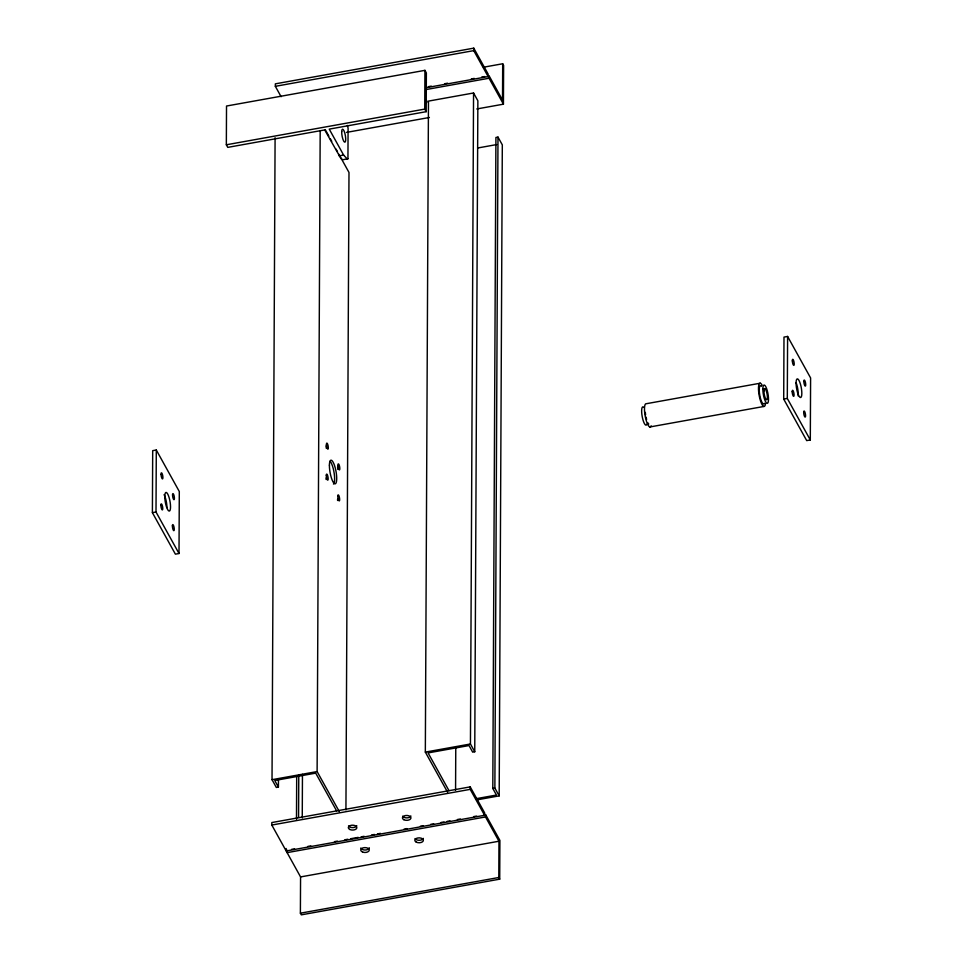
<?xml version="1.0" encoding="UTF-8"?>
<svg xmlns="http://www.w3.org/2000/svg" width="963" height="963" viewBox="0 0 963 963"><rect width="100%" height="100%" fill="white"/><g stroke="black" fill="none" stroke-linecap="round" stroke-linejoin="round"><path stroke-width="1.44" d="M152.395 512.653L152.696 450.66L156.295 450.01L179.299 491.515L179.01 553.508L175.398 554.158L152.395 512.653L156.006 512.003L179.01 553.508M156.006 512.003L156.295 450.01M347.944 158.763L342.708 159.762L340.962 158.57L324.724 129.933L227.774 147.375L226.341 144.787L226.522 106.026L424.936 70.347L426.368 72.935L426.188 111.684L329.238 129.126L343.61 155.067L347.222 158.955L347.944 158.763L348.088 128.175L347.378 125.395M271.807 825.038L271.819 822.558L470.221 786.879L484.606 812.808L484.594 815.288L286.18 850.979L271.807 825.038L470.209 789.359L484.594 815.288M278.451 779.573L278.415 787.084L276.333 787.457L272.023 779.681L275.093 137.709M281.1 96.697L275.346 86.321L275.358 83.841L473.772 48.15L488.145 74.091L488.133 76.571L425.947 87.753M286.18 850.979L286.192 848.499M499.713 879.159L498.798 877.498L498.966 841.229L485.508 816.949L485.521 814.469L499.905 840.41L499.713 879.159L301.311 914.85L300.384 913.189L300.564 876.92L287.106 852.64L287.118 850.16M296.484 819.26L296.7 775.66M298.566 817.382L298.771 775.287M302.25 817.96L302.454 774.36M339.397 811.773L317.116 771.568L320.185 131.1M345.934 809.919L348.991 172.449L338.928 154.297M426.188 111.684L424.743 109.096L424.936 70.347M447.626 792.308L425.333 752.103L428.463 101.103L473.555 92.99L477.865 100.778L474.747 751.766L472.677 752.139L469.017 745.555L428.078 752.922L449.011 790.695M455.571 790.382L455.764 748.287M470.209 789.359L470.221 786.879M474.747 751.766L470.438 743.99L473.555 92.99M488.133 76.571L473.76 50.63L473.772 48.15M476.781 108.963L503.432 104.173L489.048 78.232L489.06 75.752L502.517 100.032L502.698 63.763L483.45 67.217M475.975 798.724L496.451 795.041L492.803 788.456L495.921 137.468L497.991 137.095L502.313 144.871L499.183 795.871L477.371 799.796M499.183 795.871L494.874 788.083L497.991 137.095M503.432 104.173L503.613 65.424L502.698 63.763M783.701 399.103L783.99 337.098L787.602 336.448L810.605 377.953L810.304 439.959L806.705 440.609L783.701 399.103L787.301 398.453L810.304 439.959M787.301 398.453L787.602 336.448M275.346 86.321L473.76 50.63M428.354 86.67L431.316 86.14M444.641 83.745L447.602 83.203M471.292 78.942L474.253 78.412M481.656 77.076L484.618 76.546M426.862 89.415L489.048 78.232M226.341 144.787L424.743 109.096M346.475 132.4L429.402 117.486M339.108 155.874L343.61 155.067M477.636 148.001L496.643 144.582M760.313 383.202L646.317 403.714A11.833 2.973 79.8 0 0 645.499 417.605A11.833 2.973 79.8 0 0 651.169 425.802M649.832 426.97L763.828 406.47M272.023 779.681L317.116 771.568M425.333 752.103L470.438 743.99M492.803 788.456L494.874 788.083M291.56 849.366L294.522 848.824M307.847 846.429L310.808 845.899M334.498 841.638L337.459 841.108M344.862 839.772L347.824 839.242M350.785 838.713L358.188 837.377M361.149 836.847L364.11 836.317M371.513 834.981L374.475 834.452M377.436 833.91L380.397 833.38M404.087 829.119L407.048 828.589M420.374 826.194L423.335 825.664M430.738 824.328L433.699 823.798M441.102 822.462L444.063 821.933M447.025 821.403L449.986 820.861M457.389 819.537L460.35 818.995M473.676 816.6L476.637 816.07M287.106 852.64L485.508 816.949M300.564 876.92L498.966 841.229M300.384 913.189L498.798 877.498M325.265 129.656L328.865 136.132M330.297 138.732L331.741 141.32M336.051 149.109L337.483 151.697M336.641 810.906L315.708 773.133L274.756 780.499L278.415 787.084M426.236 100.272A4.261 2.444 0.3 0 1 426.44 102.716M423.287 838.364A4.261 2.444 0.3 0 1 419.326 840.266A4.261 2.444 0.3 0 1 415.065 838.556M369.262 847.753A4.261 2.444 0.3 0 1 365.266 850.004A4.261 2.444 0.3 0 1 360.836 848.006M356.767 825.664A4.261 2.444 0.3 0 1 352.831 827.59A4.261 2.444 0.3 0 1 348.546 825.893M410.864 815.95A4.261 2.444 0.3 0 1 406.904 817.864A4.261 2.444 0.3 0 1 402.642 816.143M164.083 494.657A9.461 2.371 79.8 0 1 166.924 507.597M796.124 382.708A9.461 2.371 79.8 0 1 798.11 395.865M765.525 403.605A11.833 2.973 79.8 0 1 761.396 403.256A11.833 2.973 79.8 0 1 758.495 387.535A11.833 2.973 79.8 0 1 762.118 385.152M764.441 403.232A9.305 2.335 79.8 0 1 759.735 395.047A9.305 2.335 79.8 0 1 761.492 386.295M648.773 424.021A9.305 2.335 79.8 0 1 648.039 422.962M646.63 419.399A9.305 2.335 79.8 0 1 646.053 417.123M645.607 414.74A9.305 2.335 79.8 0 1 645.33 412.393M646.895 424.226A9.305 2.335 79.8 0 1 642.201 416.582A9.305 2.335 79.8 0 1 643.765 407.313M330.165 461.265A12.025 3.021 79.8 0 1 334.209 473.459A12.025 3.021 79.8 0 1 333.463 484.052M325.976 445.917A3.082 0.77 79.8 0 1 326.24 448.192M337.58 467.199A3.082 0.77 79.8 0 1 337.724 469.354M337.556 499.159A3.082 0.77 79.8 0 1 337.568 500.483M326.012 477.997A3.082 0.77 79.8 0 1 326.084 479.43M416.245 842.107A4.261 2.444 0.3 0 0 423.275 840.843A4.261 2.444 0.3 0 0 417.822 837.966A4.261 2.444 0.3 0 0 416.245 842.107M362.618 852.05A4.261 2.444 0.3 0 0 369.25 850.233A4.261 2.444 0.3 0 0 363.147 847.837A4.261 2.444 0.3 0 0 362.618 852.05M349.738 829.444A4.261 2.444 0.3 0 0 356.755 828.144A4.261 2.444 0.3 0 0 351.254 825.303A4.261 2.444 0.3 0 0 349.738 829.444M403.822 819.694A4.261 2.444 0.3 0 0 410.852 818.43A4.261 2.444 0.3 0 0 405.399 815.565A4.261 2.444 0.3 0 0 403.822 819.694M164.781 496.571A9.461 2.371 79.8 0 0 169.055 511.064A9.461 2.371 79.8 0 0 169.127 497.642A9.461 2.371 79.8 0 0 164.781 496.571M161.038 474.422A3.082 0.77 79.8 0 0 162.506 478.912A3.082 0.77 79.8 0 0 162.386 474.314A3.082 0.77 79.8 0 0 161.038 474.422M172.546 494.946A3.082 0.77 79.8 0 0 173.93 499.665A3.082 0.77 79.8 0 0 173.954 495.295A3.082 0.77 79.8 0 0 172.546 494.946M160.893 505.202A3.082 0.77 79.8 0 0 162.278 509.909A3.082 0.77 79.8 0 0 162.302 505.551A3.082 0.77 79.8 0 0 160.893 505.202M172.401 525.762A3.082 0.77 79.8 0 0 173.725 530.637A3.082 0.77 79.8 0 0 173.87 526.52A3.082 0.77 79.8 0 0 172.401 525.762M796.076 383.021A9.461 2.371 79.8 0 0 800.361 397.514A9.461 2.371 79.8 0 0 800.422 384.081A9.461 2.371 79.8 0 0 796.076 383.021M792.344 360.872A3.082 0.77 79.8 0 0 793.801 365.362A3.082 0.77 79.8 0 0 793.681 360.764A3.082 0.77 79.8 0 0 792.344 360.872M803.852 381.396A3.082 0.77 79.8 0 0 805.237 386.103A3.082 0.77 79.8 0 0 805.261 381.745A3.082 0.77 79.8 0 0 803.852 381.396M792.2 391.64A3.082 0.77 79.8 0 0 793.584 396.347A3.082 0.77 79.8 0 0 793.608 391.989A3.082 0.77 79.8 0 0 792.2 391.64M803.696 412.2A3.082 0.77 79.8 0 0 805.02 417.075A3.082 0.77 79.8 0 0 805.176 412.958A3.082 0.77 79.8 0 0 803.696 412.2M763.948 390.882A5.682 1.42 79.8 0 0 766.452 399.753A5.682 1.42 79.8 0 0 766.62 391.929A5.682 1.42 79.8 0 0 763.948 390.882M762.852 388.775A9.305 2.335 79.8 0 0 766.957 403.304A9.305 2.335 79.8 0 0 767.222 390.497A9.305 2.335 79.8 0 0 762.852 388.775M341.709 131.582A6.621 1.661 79.8 0 0 344.525 142.139A6.621 1.661 79.8 0 0 344.886 133.351A6.621 1.661 79.8 0 0 341.709 131.582M329.406 465.177A12.025 3.021 79.8 0 0 334.763 483.799A12.025 3.021 79.8 0 0 335.004 467.043A12.025 3.021 79.8 0 0 329.406 465.177M337.796 496.27A3.082 0.77 79.8 0 0 339.205 500.916A3.082 0.77 79.8 0 0 339.181 496.475A3.082 0.77 79.8 0 0 337.796 496.27M326.301 475.216A3.082 0.77 79.8 0 0 327.601 480.128A3.082 0.77 79.8 0 0 327.781 476.059A3.082 0.77 79.8 0 0 326.301 475.216M326.445 444.449A3.082 0.77 79.8 0 0 327.829 449.155A3.082 0.77 79.8 0 0 327.853 444.798A3.082 0.77 79.8 0 0 326.445 444.449M337.953 465.418A3.082 0.77 79.8 0 0 339.409 469.92A3.082 0.77 79.8 0 0 339.289 465.322A3.082 0.77 79.8 0 0 337.953 465.418"/></g></svg>
